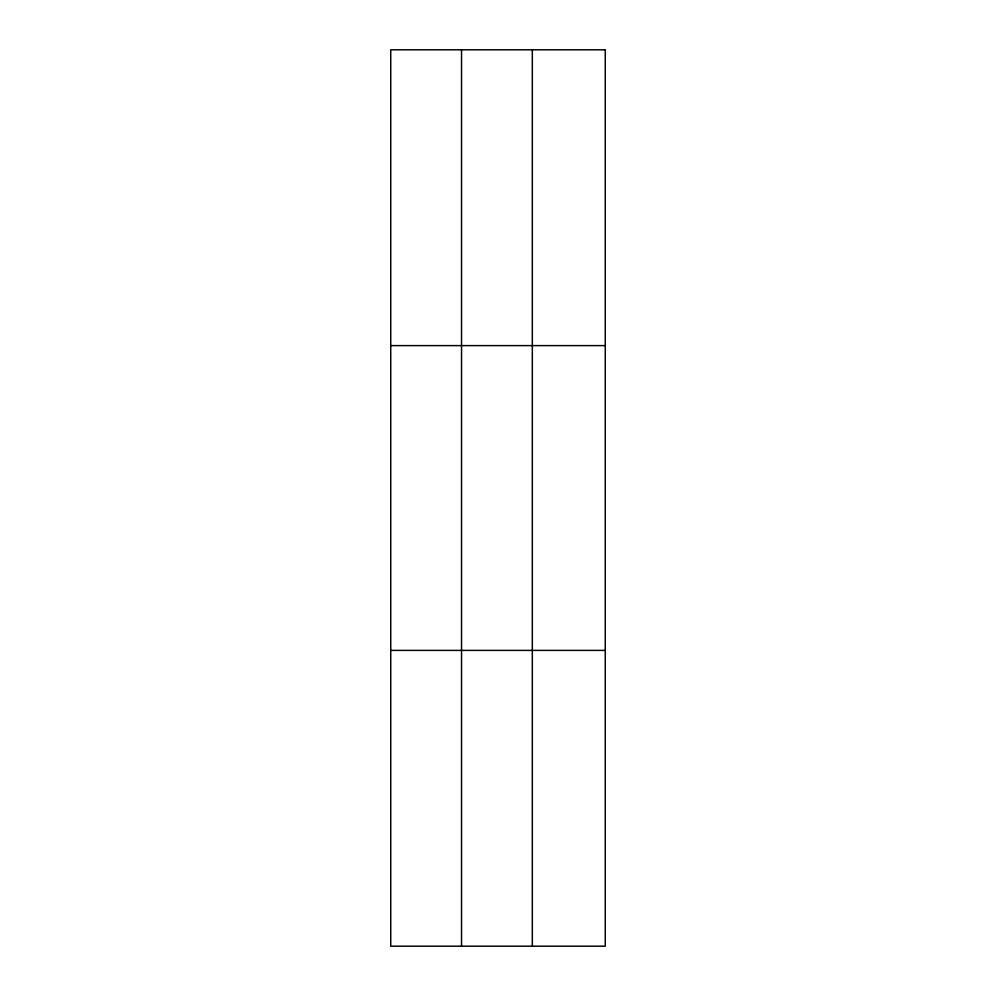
<?xml version="1.0" encoding="UTF-8"?>
<svg xmlns="http://www.w3.org/2000/svg" width="996" height="996" viewBox="0 0 996 996"><rect width="100%" height="100%" fill="white"/><g stroke="black" fill="none" stroke-linecap="round" stroke-linejoin="round"><path stroke-width="1.49" d="M461.534 946.2L461.534 49.8M532.325 946.2L532.325 49.8M390.743 345.612L605.257 345.612M390.743 650.388L605.257 650.388M605.257 49.8L605.257 946.2L390.743 946.2L390.743 49.8L605.257 49.8"/></g></svg>
